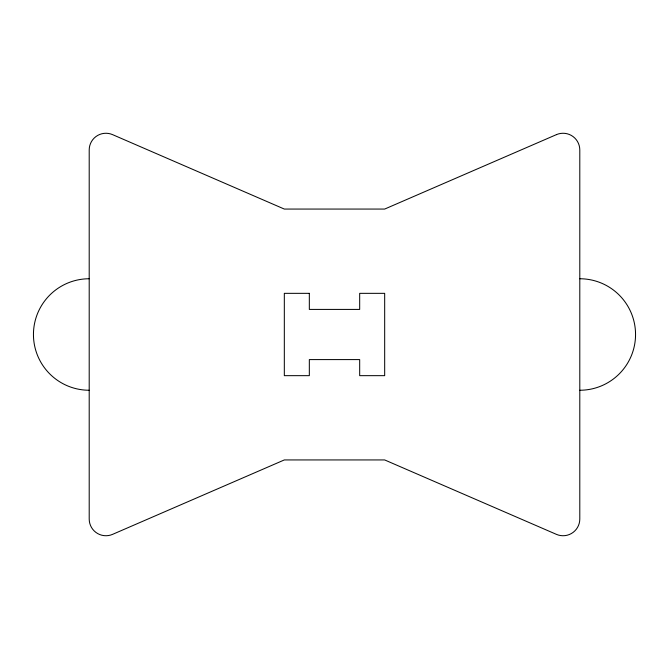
<?xml version="1.0" encoding="UTF-8"?>
<svg xmlns="http://www.w3.org/2000/svg" width="669" height="669" viewBox="0 0 669 669"><rect width="100%" height="100%" fill="white"/><g stroke="black" fill="none" stroke-linecap="round" stroke-linejoin="round"><path stroke-width="1" d="M89.203 278.747L88.509 278.756A55.753 55.753 0 0 0 33.45 334.5A55.753 55.753 0 0 0 88.509 390.244L89.203 390.253M579.797 390.253L580.491 390.244A55.753 55.753 0 0 0 635.55 334.5A55.753 55.753 0 0 0 580.491 278.756L579.797 278.747M556.424 134.636L384.675 209.062L284.325 209.062L112.576 134.636A16.725 16.725 0 0 0 89.203 149.981L89.203 519.019A16.725 16.725 0 0 0 112.576 534.364L284.325 459.938L384.675 459.938L556.424 534.364A16.725 16.725 0 0 0 579.797 519.019L579.797 149.981A16.725 16.725 0 0 0 556.424 134.636M309.329 293.34L284.325 293.34L284.325 375.66L309.329 375.66L309.329 359.588L359.679 359.588L359.679 375.66L384.675 375.66L384.675 293.34L359.679 293.34L359.679 309.413L309.329 309.413L309.329 293.34"/></g></svg>
